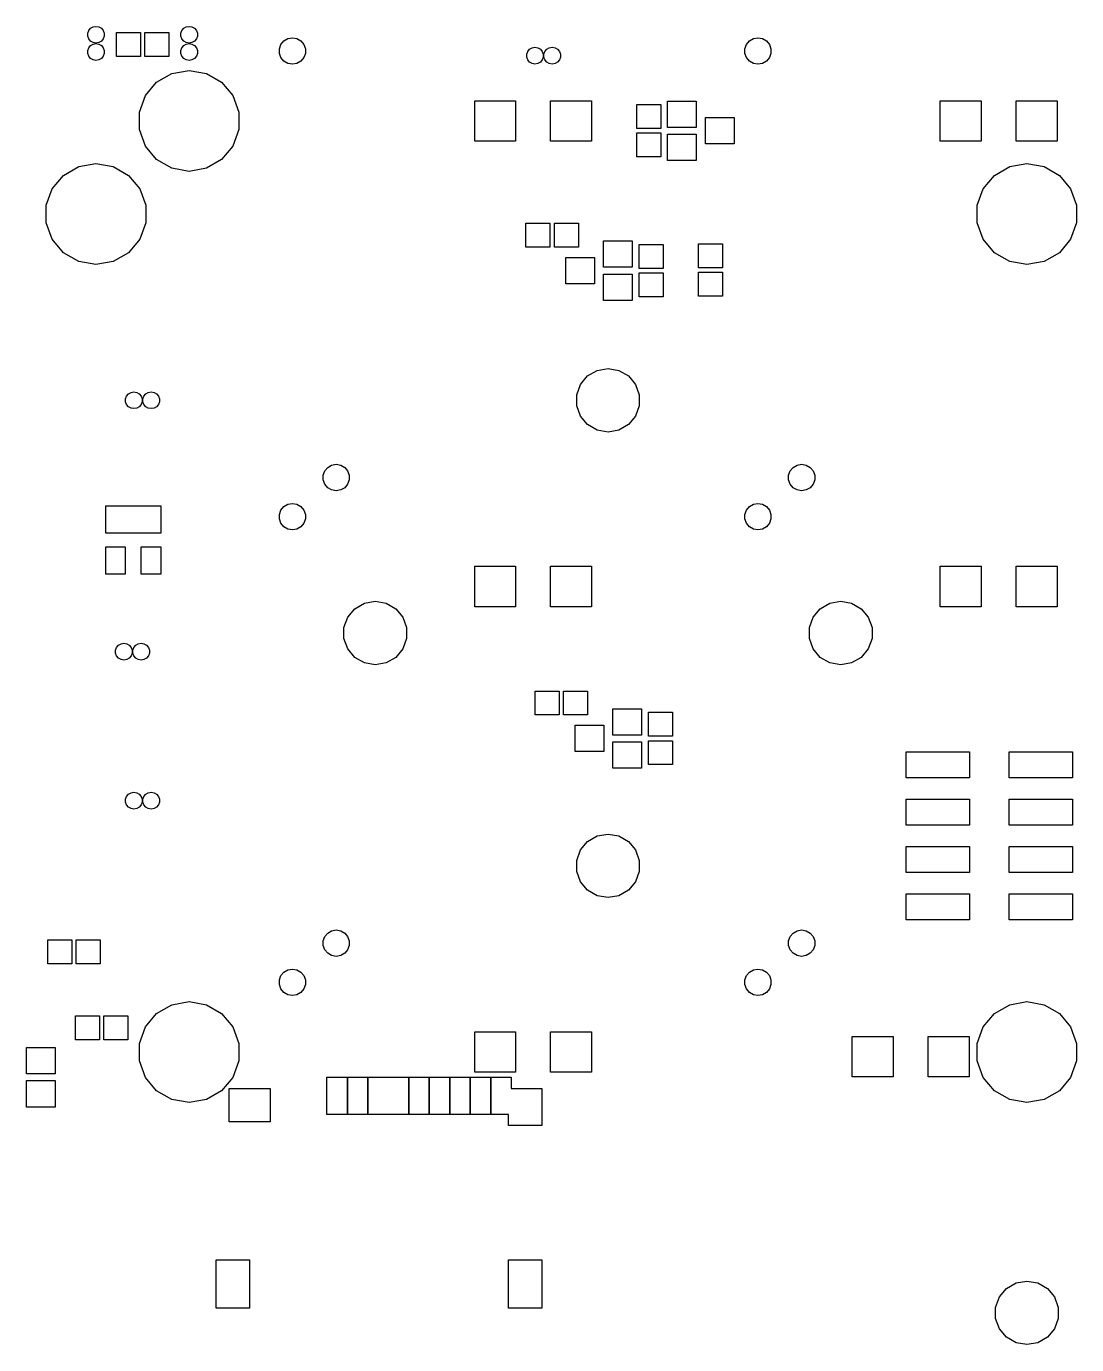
# Model space of a CAD drawing. Extents: x 0 to 100, y -163 to 0.
# Drawn here: x 43.8 to 100.2, y -163.2 to -92.4 of the extents above; entities that cross this region are included whole.
import ezdxf

# ---------------------------------------------------------------- set-up
doc = ezdxf.new("R2010")
doc.units = 0
doc.header["$MEASUREMENT"] = 0
doc.layers.add('BLACK', color=7, linetype='CONTINUOUS')

msp = doc.modelspace()

# ---------------------------------------------------------------- linework, layer by layer
at = {"layer": 'Black'}
for p, q in [((47.0562, -92.7972), (47.1097, -92.6501)), ((47.1097, -92.6501), (47.2103, -92.5302)), ((47.2103, -92.5302), (47.3459, -92.452)), ((47.3459, -92.452), (47.5, -92.4248)), ((47.5, -92.4248), (47.6541, -92.452)), ((47.6541, -92.452), (47.7897, -92.5302)), ((47.7897, -92.5302), (47.8903, -92.6501)), ((47.8903, -92.6501), (47.9438, -92.7972)), ((52.0562, -92.7972), (52.1097, -92.6501)), ((52.1097, -92.6501), (52.2103, -92.5302)), ((52.2103, -92.5302), (52.3459, -92.452)), ((52.3459, -92.452), (52.5, -92.4248)), ((52.5, -92.4248), (52.6541, -92.452)), ((52.6541, -92.452), (52.7897, -92.5302)), ((52.7897, -92.5302), (52.8903, -92.6501)), ((52.8903, -92.6501), (52.9438, -92.7972)), ((47.0562, -92.9537), (47.0562, -92.7972)), ((47.1097, -93.1007), (47.0562, -92.9537)), ((47.2103, -93.2206), (47.1097, -93.1007)), ((47.3459, -93.2989), (47.2103, -93.2206)), ((47.2103, -93.4548), (47.3459, -93.3765)), ((47.5, -93.3261), (47.3459, -93.2989)), ((47.3459, -93.3765), (47.5, -93.3493)), ((47.6541, -93.2989), (47.5, -93.3261)), ((47.5, -93.3493), (47.6541, -93.3765)), ((47.7897, -93.2206), (47.6541, -93.2989)), ((47.6541, -93.3765), (47.7897, -93.4548)), ((47.8903, -93.1007), (47.7897, -93.2206)), ((47.9438, -92.9537), (47.8903, -93.1007)), ((47.9438, -92.7972), (47.9438, -92.9537)), ((48.5935, -94.0445), (48.5935, -92.7555)), ((48.5935, -92.7555), (49.8825, -92.7555)), ((49.8825, -92.7555), (49.8825, -94.0445)), ((50.1175, -94.0445), (50.1175, -92.7555)), ((50.1175, -92.7555), (51.4065, -92.7555)), ((51.4065, -92.7555), (51.4065, -94.0445)), ((52.0562, -92.9537), (52.0562, -92.7972)), ((52.1097, -93.1007), (52.0562, -92.9537)), ((52.2103, -93.2206), (52.1097, -93.1007)), ((52.3459, -93.2989), (52.2103, -93.2206)), ((52.2103, -93.4548), (52.3459, -93.3765)), ((52.5, -93.3261), (52.3459, -93.2989)), ((52.3459, -93.3765), (52.5, -93.3493)), ((52.6541, -93.2989), (52.5, -93.3261)), ((52.5, -93.3493), (52.6541, -93.3765)), ((52.7897, -93.2206), (52.6541, -93.2989)), ((52.6541, -93.3765), (52.7897, -93.4548)), ((52.8903, -93.1007), (52.7897, -93.2206)), ((52.9438, -92.9537), (52.8903, -93.1007)), ((52.9438, -92.7972), (52.9438, -92.9537)), ((57.3501, -93.6266), (57.4345, -93.3946)), ((57.4345, -93.3946), (57.5932, -93.2056)), ((57.5932, -93.2056), (57.8069, -93.0822)), ((57.8069, -93.0822), (58.05, -93.0393)), ((58.05, -93.0393), (58.2931, -93.0822)), ((58.2931, -93.0822), (58.5068, -93.2056)), ((58.5068, -93.2056), (58.6655, -93.3946)), ((58.6655, -93.3946), (58.7499, -93.6266)), ((82.3501, -93.6266), (82.4345, -93.3946)), ((82.4345, -93.3946), (82.5932, -93.2056)), ((82.5932, -93.2056), (82.8069, -93.0822)), ((82.8069, -93.0822), (83.05, -93.0393)), ((83.05, -93.0393), (83.2931, -93.0822)), ((83.2931, -93.0822), (83.5068, -93.2056)), ((83.5068, -93.2056), (83.6655, -93.3946)), ((83.6655, -93.3946), (83.7499, -93.6266)), ((47.0562, -93.7217), (47.1097, -93.5747)), ((47.0562, -93.8782), (47.0562, -93.7217)), ((47.1097, -94.0253), (47.0562, -93.8782)), ((47.1097, -93.5747), (47.2103, -93.4548)), ((47.2103, -94.1452), (47.1097, -94.0253)), ((47.7897, -93.4548), (47.8903, -93.5747)), ((47.8903, -94.0253), (47.7897, -94.1452)), ((47.8903, -93.5747), (47.9438, -93.7217)), ((47.9438, -93.8782), (47.8903, -94.0253)), ((47.9438, -93.7217), (47.9438, -93.8782)), ((49.8825, -94.0445), (48.5935, -94.0445)), ((51.4065, -94.0445), (50.1175, -94.0445)), ((52.0562, -93.7217), (52.1097, -93.5747)), ((52.0562, -93.8782), (52.0562, -93.7217)), ((52.1097, -94.0253), (52.0562, -93.8782)), ((52.1097, -93.5747), (52.2103, -93.4548)), ((52.2103, -94.1452), (52.1097, -94.0253)), ((52.7897, -93.4548), (52.8903, -93.5747)), ((52.8903, -94.0253), (52.7897, -94.1452)), ((52.8903, -93.5747), (52.9438, -93.7217)), ((52.9438, -93.8782), (52.8903, -94.0253)), ((52.9438, -93.7217), (52.9438, -93.8782)), ((57.3501, -93.8734), (57.3501, -93.6266)), ((57.4345, -94.1054), (57.3501, -93.8734)), ((57.5932, -94.2944), (57.4345, -94.1054)), ((58.6655, -94.1054), (58.5068, -94.2944)), ((58.7499, -93.8734), (58.6655, -94.1054)), ((58.7499, -93.6266), (58.7499, -93.8734)), ((70.6316, -93.9217), (70.6852, -93.7747)), ((70.6316, -94.0783), (70.6316, -93.9217)), ((70.6852, -94.2253), (70.6316, -94.0783)), ((70.6852, -93.7747), (70.7858, -93.6548)), ((70.7858, -93.6548), (70.9213, -93.5765)), ((70.9213, -93.5765), (71.0754, -93.5494)), ((71.0754, -93.5494), (71.2295, -93.5765)), ((71.2295, -93.5765), (71.3651, -93.6548)), ((71.3651, -93.6548), (71.4657, -93.7747)), ((71.4657, -93.7747), (71.5192, -93.9217)), ((71.5192, -94.0783), (71.4657, -94.2253)), ((71.5192, -93.9217), (71.5192, -94.0783)), ((71.5562, -93.9217), (71.6097, -93.7747)), ((71.5562, -94.0783), (71.5562, -93.9217)), ((71.6097, -94.2253), (71.5562, -94.0783)), ((71.6097, -93.7747), (71.7103, -93.6548)), ((71.7103, -93.6548), (71.8459, -93.5765)), ((71.8459, -93.5765), (72, -93.5494)), ((72, -93.5494), (72.1541, -93.5765)), ((72.1541, -93.5765), (72.2896, -93.6548)), ((72.2896, -93.6548), (72.3902, -93.7747)), ((72.3902, -93.7747), (72.4438, -93.9217)), ((72.4438, -94.0783), (72.3902, -94.2253)), ((72.4438, -93.9217), (72.4438, -94.0783)), ((82.3501, -93.8734), (82.3501, -93.6266)), ((82.4345, -94.1054), (82.3501, -93.8734)), ((82.5932, -94.2944), (82.4345, -94.1054)), ((83.6655, -94.1054), (83.5068, -94.2944)), ((83.7499, -93.8734), (83.6655, -94.1054)), ((83.7499, -93.6266), (83.7499, -93.8734)), ((47.3459, -94.2234), (47.2103, -94.1452)), ((47.5, -94.2506), (47.3459, -94.2234)), ((47.6541, -94.2234), (47.5, -94.2506)), ((47.7897, -94.1452), (47.6541, -94.2234)), ((51.573, -94.9531), (52.5, -94.7897)), ((52.3459, -94.2234), (52.2103, -94.1452)), ((52.5, -94.2506), (52.3459, -94.2234)), ((52.6541, -94.2234), (52.5, -94.2506)), ((52.5, -94.7897), (53.427, -94.9531)), ((52.7897, -94.1452), (52.6541, -94.2234)), ((57.8069, -94.4178), (57.5932, -94.2944)), ((58.05, -94.4607), (57.8069, -94.4178)), ((58.2931, -94.4178), (58.05, -94.4607)), ((58.5068, -94.2944), (58.2931, -94.4178)), ((70.7858, -94.3452), (70.6852, -94.2253)), ((70.9213, -94.4235), (70.7858, -94.3452)), ((71.0754, -94.4506), (70.9213, -94.4235)), ((71.2295, -94.4235), (71.0754, -94.4506)), ((71.3651, -94.3452), (71.2295, -94.4235)), ((71.4657, -94.2253), (71.3651, -94.3452)), ((71.7103, -94.3452), (71.6097, -94.2253)), ((71.8459, -94.4235), (71.7103, -94.3452)), ((72, -94.4506), (71.8459, -94.4235)), ((72.1541, -94.4235), (72, -94.4506)), ((72.2896, -94.3452), (72.1541, -94.4235)), ((72.3902, -94.2253), (72.2896, -94.3452)), ((82.8069, -94.4178), (82.5932, -94.2944)), ((83.05, -94.4607), (82.8069, -94.4178)), ((83.2931, -94.4178), (83.05, -94.4607)), ((83.5068, -94.2944), (83.2931, -94.4178)), ((50.1528, -96.1448), (50.7578, -95.4238)), ((50.7578, -95.4238), (51.573, -94.9531)), ((53.427, -94.9531), (54.2422, -95.4238)), ((54.2422, -95.4238), (54.8472, -96.1448)), ((49.8309, -97.0294), (50.1528, -96.1448)), ((54.8472, -96.1448), (55.1691, -97.0294)), ((67.8382, -98.5839), (67.8382, -96.4161)), ((67.8382, -96.4161), (70.0365, -96.4161)), ((70.0365, -96.4161), (70.0365, -98.5839)), ((71.9175, -98.5839), (71.9175, -96.4161)), ((71.9175, -96.4161), (74.1158, -96.4161)), ((74.1158, -96.4161), (74.1158, -98.5839)), ((76.5455, -97.9125), (76.5455, -96.6235)), ((76.5455, -96.6235), (77.8345, -96.6235)), ((77.8345, -96.6235), (77.8345, -97.9125)), ((78.1965, -97.849), (78.1965, -96.433)), ((78.1965, -96.433), (79.7395, -96.433)), ((79.7395, -96.433), (79.7395, -97.849)), ((92.8382, -98.5839), (92.8382, -96.4161)), ((92.8382, -96.4161), (95.0365, -96.4161)), ((95.0365, -96.4161), (95.0365, -98.5839)), ((96.9175, -98.5839), (96.9175, -96.4161)), ((96.9175, -96.4161), (99.1158, -96.4161)), ((99.1158, -96.4161), (99.1158, -98.5839)), ((49.8309, -97.9706), (49.8309, -97.0294)), ((55.1691, -97.0294), (55.1691, -97.9706)), ((80.2285, -98.738), (80.2285, -97.322)), ((80.2285, -97.322), (81.7715, -97.322)), ((81.7715, -97.322), (81.7715, -98.738)), ((50.1528, -98.8552), (49.8309, -97.9706)), ((55.1691, -97.9706), (54.8472, -98.8552)), ((77.8345, -97.9125), (76.5455, -97.9125)), ((76.5455, -99.4365), (76.5455, -98.1475)), ((76.5455, -98.1475), (77.8345, -98.1475)), ((77.8345, -98.1475), (77.8345, -99.4365)), ((79.7395, -97.849), (78.1965, -97.849)), ((78.1965, -99.627), (78.1965, -98.211)), ((78.1965, -98.211), (79.7395, -98.211)), ((79.7395, -98.211), (79.7395, -99.627)), ((50.7578, -99.5762), (50.1528, -98.8552)), ((54.8472, -98.8552), (54.2422, -99.5762)), ((70.0365, -98.5839), (67.8382, -98.5839)), ((74.1158, -98.5839), (71.9175, -98.5839)), ((81.7715, -98.738), (80.2285, -98.738)), ((95.0365, -98.5839), (92.8382, -98.5839)), ((99.1158, -98.5839), (96.9175, -98.5839)), ((46.573, -99.9531), (47.5, -99.7897)), ((47.5, -99.7897), (48.427, -99.9531)), ((51.573, -100.047), (50.7578, -99.5762)), ((54.2422, -99.5762), (53.427, -100.047)), ((77.8345, -99.4365), (76.5455, -99.4365)), ((79.7395, -99.627), (78.1965, -99.627)), ((96.573, -99.9531), (97.5, -99.7897)), ((97.5, -99.7897), (98.427, -99.9531)), ((45.1528, -101.145), (45.7578, -100.424)), ((45.7578, -100.424), (46.573, -99.9531)), ((48.427, -99.9531), (49.2422, -100.424)), ((49.2422, -100.424), (49.8472, -101.145)), ((52.5, -100.21), (51.573, -100.047)), ((53.427, -100.047), (52.5, -100.21)), ((95.1528, -101.145), (95.7578, -100.424)), ((95.7578, -100.424), (96.573, -99.9531)), ((98.427, -99.9531), (99.2422, -100.424)), ((99.2422, -100.424), (99.8472, -101.145)), ((44.8309, -102.029), (45.1528, -101.145)), ((49.8472, -101.145), (50.1691, -102.029)), ((94.8309, -102.029), (95.1528, -101.145)), ((99.8472, -101.145), (100.169, -102.029)), ((44.8309, -102.971), (44.8309, -102.029)), ((50.1691, -102.029), (50.1691, -102.971)), ((94.8309, -102.971), (94.8309, -102.029)), ((100.169, -102.029), (100.169, -102.971)), ((45.1528, -103.855), (44.8309, -102.971)), ((50.1691, -102.971), (49.8472, -103.855)), ((70.5935, -104.279), (70.5935, -102.99)), ((70.5935, -102.99), (71.8825, -102.99)), ((71.8825, -102.99), (71.8825, -104.279)), ((72.1175, -104.279), (72.1175, -102.99)), ((72.1175, -102.99), (73.4065, -102.99)), ((73.4065, -102.99), (73.4065, -104.279)), ((95.1528, -103.855), (94.8309, -102.971)), ((100.169, -102.971), (99.8472, -103.855)), ((45.7578, -104.576), (45.1528, -103.855)), ((49.8472, -103.855), (49.2422, -104.576)), ((74.7605, -105.359), (74.7605, -103.943)), ((74.7605, -103.943), (76.3035, -103.943)), ((76.3035, -103.943), (76.3035, -105.359)), ((95.7578, -104.576), (95.1528, -103.855)), ((99.8472, -103.855), (99.2422, -104.576)), ((46.573, -105.047), (45.7578, -104.576)), ((49.2422, -104.576), (48.427, -105.047)), ((71.8825, -104.279), (70.5935, -104.279)), ((73.4065, -104.279), (72.1175, -104.279)), ((76.6655, -105.422), (76.6655, -104.133)), ((76.6655, -104.133), (77.9545, -104.133)), ((77.9545, -104.133), (77.9545, -105.422)), ((79.8555, -105.382), (79.8555, -104.093)), ((79.8555, -104.093), (81.1445, -104.093)), ((81.1445, -104.093), (81.1445, -105.382)), ((96.573, -105.047), (95.7578, -104.576)), ((99.2422, -104.576), (98.427, -105.047)), ((47.5, -105.21), (46.573, -105.047)), ((48.427, -105.047), (47.5, -105.21)), ((72.7285, -106.248), (72.7285, -104.832)), ((72.7285, -104.832), (74.2715, -104.832)), ((74.2715, -104.832), (74.2715, -106.248)), ((76.3035, -105.359), (74.7605, -105.359)), ((77.9545, -105.422), (76.6655, -105.422)), ((81.1445, -105.382), (79.8555, -105.382)), ((97.5, -105.21), (96.573, -105.047)), ((98.427, -105.047), (97.5, -105.21)), ((74.7605, -107.137), (74.7605, -105.721)), ((74.7605, -105.721), (76.3035, -105.721)), ((76.3035, -105.721), (76.3035, -107.137)), ((76.6655, -106.947), (76.6655, -105.657)), ((76.6655, -105.657), (77.9545, -105.657)), ((77.9545, -105.657), (77.9545, -106.947)), ((79.8555, -106.906), (79.8555, -105.617)), ((79.8555, -105.617), (81.1445, -105.617)), ((81.1445, -105.617), (81.1445, -106.906)), ((74.2715, -106.248), (72.7285, -106.248)), ((76.3035, -107.137), (74.7605, -107.137)), ((77.9545, -106.947), (76.6655, -106.947)), ((81.1445, -106.906), (79.8555, -106.906)), ((73.9031, -111.193), (74.4163, -110.896)), ((74.4163, -110.896), (75, -110.794)), ((75, -110.794), (75.5837, -110.896)), ((75.5837, -110.896), (76.0969, -111.193)), ((73.3194, -112.204), (73.5221, -111.647)), ((73.5221, -111.647), (73.9031, -111.193)), ((76.0969, -111.193), (76.4779, -111.647)), ((76.4779, -111.647), (76.6806, -112.204)), ((49.0939, -112.422), (49.1475, -112.275)), ((49.0939, -112.578), (49.0939, -112.422)), ((49.1475, -112.275), (49.2481, -112.155)), ((49.2481, -112.155), (49.3836, -112.077)), ((49.3836, -112.077), (49.5377, -112.049)), ((49.5377, -112.049), (49.6918, -112.077)), ((49.6918, -112.077), (49.8274, -112.155)), ((49.8274, -112.155), (49.928, -112.275)), ((49.928, -112.275), (49.9815, -112.422)), ((49.9815, -112.422), (49.9815, -112.578)), ((50.0185, -112.422), (50.072, -112.275)), ((50.0185, -112.578), (50.0185, -112.422)), ((50.072, -112.275), (50.1726, -112.155)), ((50.1726, -112.155), (50.3082, -112.077)), ((50.3082, -112.077), (50.4623, -112.049)), ((50.4623, -112.049), (50.6164, -112.077)), ((50.6164, -112.077), (50.7519, -112.155)), ((50.7519, -112.155), (50.8525, -112.275)), ((50.8525, -112.275), (50.9061, -112.422)), ((50.9061, -112.422), (50.9061, -112.578)), ((73.3194, -112.796), (73.3194, -112.204)), ((76.6806, -112.204), (76.6806, -112.796)), ((49.1475, -112.725), (49.0939, -112.578)), ((49.2481, -112.845), (49.1475, -112.725)), ((49.3836, -112.923), (49.2481, -112.845)), ((49.5377, -112.951), (49.3836, -112.923)), ((49.6918, -112.923), (49.5377, -112.951)), ((49.8274, -112.845), (49.6918, -112.923)), ((49.928, -112.725), (49.8274, -112.845)), ((49.9815, -112.578), (49.928, -112.725)), ((50.072, -112.725), (50.0185, -112.578)), ((50.1726, -112.845), (50.072, -112.725)), ((50.3082, -112.923), (50.1726, -112.845)), ((50.4623, -112.951), (50.3082, -112.923)), ((50.6164, -112.923), (50.4623, -112.951)), ((50.7519, -112.845), (50.6164, -112.923)), ((50.8525, -112.725), (50.7519, -112.845)), ((50.9061, -112.578), (50.8525, -112.725)), ((73.5221, -113.353), (73.3194, -112.796)), ((76.6806, -112.796), (76.4779, -113.353)), ((73.9031, -113.807), (73.5221, -113.353)), ((74.4163, -114.104), (73.9031, -113.807)), ((76.0969, -113.807), (75.5837, -114.104)), ((76.4779, -113.353), (76.0969, -113.807)), ((75, -114.206), (74.4163, -114.104)), ((75.5837, -114.104), (75, -114.206)), ((59.9432, -116.106), (60.1569, -115.982)), ((60.1569, -115.982), (60.4, -115.939)), ((60.4, -115.939), (60.6431, -115.982)), ((60.6431, -115.982), (60.8568, -116.106)), ((84.9432, -116.106), (85.1569, -115.982)), ((85.1569, -115.982), (85.4, -115.939)), ((85.4, -115.939), (85.6431, -115.982)), ((85.6431, -115.982), (85.8568, -116.106)), ((59.7001, -116.527), (59.7845, -116.295)), ((59.7001, -116.773), (59.7001, -116.527)), ((59.7845, -117.005), (59.7001, -116.773)), ((59.7845, -116.295), (59.9432, -116.106)), ((60.8568, -116.106), (61.0155, -116.295)), ((61.0155, -116.295), (61.0999, -116.527)), ((61.0999, -116.773), (61.0155, -117.005)), ((61.0999, -116.527), (61.0999, -116.773)), ((84.7001, -116.527), (84.7845, -116.295)), ((84.7001, -116.773), (84.7001, -116.527)), ((84.7845, -117.005), (84.7001, -116.773)), ((84.7845, -116.295), (84.9432, -116.106)), ((85.8568, -116.106), (86.0155, -116.295)), ((86.0155, -116.295), (86.0999, -116.527)), ((86.0999, -116.773), (86.0155, -117.005)), ((86.0999, -116.527), (86.0999, -116.773)), ((59.9432, -117.194), (59.7845, -117.005)), ((60.1569, -117.318), (59.9432, -117.194)), ((60.4, -117.361), (60.1569, -117.318)), ((60.6431, -117.318), (60.4, -117.361)), ((60.8568, -117.194), (60.6431, -117.318)), ((61.0155, -117.005), (60.8568, -117.194)), ((84.9432, -117.194), (84.7845, -117.005)), ((85.1569, -117.318), (84.9432, -117.194)), ((85.4, -117.361), (85.1569, -117.318)), ((85.6431, -117.318), (85.4, -117.361)), ((85.8568, -117.194), (85.6431, -117.318)), ((86.0155, -117.005), (85.8568, -117.194)), ((48.025, -119.63), (48.025, -118.17)), ((48.025, -118.17), (49.075, -118.17)), ((49.075, -118.17), (50.025, -118.17)), ((50.025, -118.17), (50.975, -118.17)), ((50.975, -118.17), (50.975, -119.63)), ((57.5932, -118.206), (57.8069, -118.082)), ((57.8069, -118.082), (58.05, -118.039)), ((58.05, -118.039), (58.2931, -118.082)), ((58.2931, -118.082), (58.5068, -118.206)), ((82.5932, -118.206), (82.8069, -118.082)), ((82.8069, -118.082), (83.05, -118.039)), ((83.05, -118.039), (83.2931, -118.082)), ((83.2931, -118.082), (83.5068, -118.206)), ((57.3501, -118.627), (57.4345, -118.395)), ((57.3501, -118.873), (57.3501, -118.627)), ((57.4345, -119.105), (57.3501, -118.873)), ((57.4345, -118.395), (57.5932, -118.206)), ((58.5068, -118.206), (58.6655, -118.395)), ((58.6655, -118.395), (58.7499, -118.627)), ((58.7499, -118.873), (58.6655, -119.105)), ((58.7499, -118.627), (58.7499, -118.873)), ((82.3501, -118.627), (82.4345, -118.395)), ((82.3501, -118.873), (82.3501, -118.627)), ((82.4345, -119.105), (82.3501, -118.873)), ((82.4345, -118.395), (82.5932, -118.206)), ((83.5068, -118.206), (83.6655, -118.395)), ((83.6655, -118.395), (83.7499, -118.627)), ((83.7499, -118.873), (83.6655, -119.105)), ((83.7499, -118.627), (83.7499, -118.873)), ((57.5932, -119.294), (57.4345, -119.105)), ((57.8069, -119.418), (57.5932, -119.294)), ((58.05, -119.461), (57.8069, -119.418)), ((58.2931, -119.418), (58.05, -119.461)), ((58.5068, -119.294), (58.2931, -119.418)), ((58.6655, -119.105), (58.5068, -119.294)), ((82.5932, -119.294), (82.4345, -119.105)), ((82.8069, -119.418), (82.5932, -119.294)), ((83.05, -119.461), (82.8069, -119.418)), ((83.2931, -119.418), (83.05, -119.461)), ((83.5068, -119.294), (83.2931, -119.418)), ((83.6655, -119.105), (83.5068, -119.294)), ((48.975, -119.63), (48.025, -119.63)), ((49.925, -119.63), (48.975, -119.63)), ((50.975, -119.63), (49.925, -119.63)), ((48.025, -121.83), (48.025, -120.37)), ((48.025, -120.37), (49.075, -120.37)), ((49.075, -120.37), (49.075, -121.83)), ((49.925, -121.83), (49.925, -120.37)), ((49.925, -120.37), (50.975, -120.37)), ((50.975, -120.37), (50.975, -121.83)), ((67.8382, -123.584), (67.8382, -121.416)), ((67.8382, -121.416), (70.0365, -121.416)), ((70.0365, -121.416), (70.0365, -123.584)), ((71.9175, -123.584), (71.9175, -121.416)), ((71.9175, -121.416), (74.1158, -121.416)), ((74.1158, -121.416), (74.1158, -123.584)), ((92.8382, -123.584), (92.8382, -121.416)), ((92.8382, -121.416), (95.0365, -121.416)), ((95.0365, -121.416), (95.0365, -123.584)), ((96.9175, -123.584), (96.9175, -121.416)), ((96.9175, -121.416), (99.1158, -121.416)), ((99.1158, -121.416), (99.1158, -123.584)), ((49.075, -121.83), (48.025, -121.83)), ((50.975, -121.83), (49.925, -121.83)), ((61.0221, -124.147), (61.4031, -123.693)), ((61.4031, -123.693), (61.9163, -123.396)), ((61.9163, -123.396), (62.5, -123.294)), ((62.5, -123.294), (63.0837, -123.396)), ((63.0837, -123.396), (63.5969, -123.693)), ((63.5969, -123.693), (63.9779, -124.147)), ((70.0365, -123.584), (67.8382, -123.584)), ((74.1158, -123.584), (71.9175, -123.584)), ((86.0221, -124.147), (86.4031, -123.693)), ((86.4031, -123.693), (86.9163, -123.396)), ((86.9163, -123.396), (87.5, -123.294)), ((87.5, -123.294), (88.0837, -123.396)), ((88.0837, -123.396), (88.5969, -123.693)), ((88.5969, -123.693), (88.9779, -124.147)), ((95.0365, -123.584), (92.8382, -123.584)), ((99.1158, -123.584), (96.9175, -123.584)), ((60.8194, -124.704), (61.0221, -124.147)), ((63.9779, -124.147), (64.1806, -124.704)), ((85.8194, -124.704), (86.0221, -124.147)), ((88.9779, -124.147), (89.1806, -124.704)), ((60.8194, -125.296), (60.8194, -124.704)), ((64.1806, -124.704), (64.1806, -125.296)), ((85.8194, -125.296), (85.8194, -124.704)), ((89.1806, -124.704), (89.1806, -125.296)), ((48.5562, -125.922), (48.6098, -125.775)), ((48.5562, -126.078), (48.5562, -125.922)), ((48.6098, -125.775), (48.7104, -125.655)), ((48.7104, -125.655), (48.8459, -125.577)), ((48.8459, -125.577), (49, -125.549)), ((49, -125.549), (49.1541, -125.577)), ((49.1541, -125.577), (49.2897, -125.655)), ((49.2897, -125.655), (49.3903, -125.775)), ((49.3903, -125.775), (49.4438, -125.922)), ((49.4438, -125.922), (49.4438, -126.078)), ((49.4808, -125.922), (49.5343, -125.775)), ((49.4808, -126.078), (49.4808, -125.922)), ((49.5343, -125.775), (49.6349, -125.655)), ((49.6349, -125.655), (49.7705, -125.577)), ((49.7705, -125.577), (49.9246, -125.549)), ((49.9246, -125.549), (50.0787, -125.577)), ((50.0787, -125.577), (50.2142, -125.655)), ((50.2142, -125.655), (50.3148, -125.775)), ((50.3148, -125.775), (50.3684, -125.922)), ((50.3684, -125.922), (50.3684, -126.078)), ((61.0221, -125.853), (60.8194, -125.296)), ((61.4031, -126.307), (61.0221, -125.853)), ((63.9779, -125.853), (63.5969, -126.307)), ((64.1806, -125.296), (63.9779, -125.853)), ((86.0221, -125.853), (85.8194, -125.296)), ((86.4031, -126.307), (86.0221, -125.853)), ((88.9779, -125.853), (88.5969, -126.307)), ((89.1806, -125.296), (88.9779, -125.853)), ((48.6098, -126.225), (48.5562, -126.078)), ((48.7104, -126.345), (48.6098, -126.225)), ((48.8459, -126.423), (48.7104, -126.345)), ((49, -126.451), (48.8459, -126.423)), ((49.1541, -126.423), (49, -126.451)), ((49.2897, -126.345), (49.1541, -126.423)), ((49.3903, -126.225), (49.2897, -126.345)), ((49.4438, -126.078), (49.3903, -126.225)), ((49.5343, -126.225), (49.4808, -126.078)), ((49.6349, -126.345), (49.5343, -126.225)), ((49.7705, -126.423), (49.6349, -126.345)), ((49.9246, -126.451), (49.7705, -126.423)), ((50.0787, -126.423), (49.9246, -126.451)), ((50.2142, -126.345), (50.0787, -126.423)), ((50.3148, -126.225), (50.2142, -126.345)), ((50.3684, -126.078), (50.3148, -126.225)), ((61.9163, -126.604), (61.4031, -126.307)), ((62.5, -126.706), (61.9163, -126.604)), ((63.0837, -126.604), (62.5, -126.706)), ((63.5969, -126.307), (63.0837, -126.604)), ((86.9163, -126.604), (86.4031, -126.307)), ((87.5, -126.706), (86.9163, -126.604)), ((88.0837, -126.604), (87.5, -126.706)), ((88.5969, -126.307), (88.0837, -126.604)), ((71.0935, -129.399), (71.0935, -128.111)), ((71.0935, -128.111), (72.3825, -128.111)), ((72.3825, -128.111), (72.3825, -129.399)), ((72.6175, -129.399), (72.6175, -128.111)), ((72.6175, -128.111), (73.9065, -128.111)), ((73.9065, -128.111), (73.9065, -129.399)), ((72.3825, -129.399), (71.0935, -129.399)), ((73.9065, -129.399), (72.6175, -129.399)), ((75.2605, -130.479), (75.2605, -129.063)), ((75.2605, -129.063), (76.8035, -129.063)), ((76.8035, -129.063), (76.8035, -130.479)), ((77.1655, -130.542), (77.1655, -129.254)), ((77.1655, -129.254), (78.4545, -129.254)), ((78.4545, -129.254), (78.4545, -130.542)), ((73.2285, -131.368), (73.2285, -129.952)), ((73.2285, -129.952), (74.7715, -129.952)), ((74.7715, -129.952), (74.7715, -131.368)), ((76.8035, -130.479), (75.2605, -130.479)), ((75.2605, -132.257), (75.2605, -130.841)), ((75.2605, -130.841), (76.8035, -130.841)), ((76.8035, -130.841), (76.8035, -132.257)), ((78.4545, -130.542), (77.1655, -130.542)), ((77.1655, -132.066), (77.1655, -130.778)), ((77.1655, -130.778), (78.4545, -130.778)), ((78.4545, -130.778), (78.4545, -132.066)), ((74.7715, -131.368), (73.2285, -131.368)), ((91.01, -132.78), (91.01, -131.38)), ((91.01, -131.38), (94.41, -131.38)), ((94.41, -131.38), (94.41, -132.78)), ((96.55, -132.78), (96.55, -131.38)), ((96.55, -131.38), (99.95, -131.38)), ((99.95, -131.38), (99.95, -132.78)), ((76.8035, -132.257), (75.2605, -132.257)), ((78.4545, -132.066), (77.1655, -132.066)), ((94.41, -132.78), (91.01, -132.78)), ((99.95, -132.78), (96.55, -132.78)), ((49.0939, -133.922), (49.1475, -133.775)), ((49.1475, -133.775), (49.2481, -133.655)), ((49.2481, -133.655), (49.3836, -133.577)), ((49.3836, -133.577), (49.5377, -133.549)), ((49.5377, -133.549), (49.6918, -133.577)), ((49.6918, -133.577), (49.8274, -133.655)), ((49.8274, -133.655), (49.928, -133.775)), ((49.928, -133.775), (49.9815, -133.922)), ((50.0185, -133.922), (50.072, -133.775)), ((50.072, -133.775), (50.1726, -133.655)), ((50.1726, -133.655), (50.3082, -133.577)), ((50.3082, -133.577), (50.4623, -133.549)), ((50.4623, -133.549), (50.6164, -133.577)), ((50.6164, -133.577), (50.7519, -133.655)), ((50.7519, -133.655), (50.8525, -133.775)), ((50.8525, -133.775), (50.9061, -133.922)), ((49.0939, -134.078), (49.0939, -133.922)), ((49.1475, -134.225), (49.0939, -134.078)), ((49.2481, -134.345), (49.1475, -134.225)), ((49.3836, -134.423), (49.2481, -134.345)), ((49.5377, -134.451), (49.3836, -134.423)), ((49.6918, -134.423), (49.5377, -134.451)), ((49.8274, -134.345), (49.6918, -134.423)), ((49.928, -134.225), (49.8274, -134.345)), ((49.9815, -134.078), (49.928, -134.225)), ((49.9815, -133.922), (49.9815, -134.078)), ((50.0185, -134.078), (50.0185, -133.922)), ((50.072, -134.225), (50.0185, -134.078)), ((50.1726, -134.345), (50.072, -134.225)), ((50.3082, -134.423), (50.1726, -134.345)), ((50.4623, -134.451), (50.3082, -134.423)), ((50.6164, -134.423), (50.4623, -134.451)), ((50.7519, -134.345), (50.6164, -134.423)), ((50.8525, -134.225), (50.7519, -134.345)), ((50.9061, -134.078), (50.8525, -134.225)), ((50.9061, -133.922), (50.9061, -134.078)), ((91.01, -135.32), (91.01, -133.92)), ((91.01, -133.92), (94.41, -133.92)), ((94.41, -133.92), (94.41, -135.32)), ((96.55, -135.32), (96.55, -133.92)), ((96.55, -133.92), (99.95, -133.92)), ((99.95, -133.92), (99.95, -135.32)), ((73.9031, -136.193), (74.4163, -135.896)), ((74.4163, -135.896), (75, -135.794)), ((75, -135.794), (75.5837, -135.896)), ((75.5837, -135.896), (76.0969, -136.193)), ((94.41, -135.32), (91.01, -135.32)), ((99.95, -135.32), (96.55, -135.32)), ((73.5221, -136.647), (73.9031, -136.193)), ((76.0969, -136.193), (76.4779, -136.647)), ((91.01, -137.86), (91.01, -136.46)), ((91.01, -136.46), (94.41, -136.46)), ((94.41, -136.46), (94.41, -137.86)), ((96.55, -137.86), (96.55, -136.46)), ((96.55, -136.46), (99.95, -136.46)), ((99.95, -136.46), (99.95, -137.86)), ((73.3194, -137.204), (73.5221, -136.647)), ((73.3194, -137.796), (73.3194, -137.204)), ((76.4779, -136.647), (76.6806, -137.204)), ((76.6806, -137.204), (76.6806, -137.796)), ((73.5221, -138.353), (73.3194, -137.796)), ((76.6806, -137.796), (76.4779, -138.353)), ((94.41, -137.86), (91.01, -137.86)), ((99.95, -137.86), (96.55, -137.86)), ((73.9031, -138.807), (73.5221, -138.353)), ((76.4779, -138.353), (76.0969, -138.807)), ((74.4163, -139.104), (73.9031, -138.807)), ((75, -139.206), (74.4163, -139.104)), ((75.5837, -139.104), (75, -139.206)), ((76.0969, -138.807), (75.5837, -139.104)), ((91.01, -140.4), (91.01, -139)), ((91.01, -139), (94.41, -139)), ((94.41, -139), (94.41, -140.4)), ((96.55, -140.4), (96.55, -139)), ((96.55, -139), (99.95, -139)), ((99.95, -139), (99.95, -140.4)), ((94.41, -140.4), (91.01, -140.4)), ((99.95, -140.4), (96.55, -140.4)), ((44.9135, -142.755), (44.9135, -141.465)), ((44.9135, -141.465), (46.2025, -141.465)), ((46.2025, -141.465), (46.2025, -142.755)), ((46.4375, -142.755), (46.4375, -141.465)), ((46.4375, -141.465), (47.7265, -141.465)), ((47.7265, -141.465), (47.7265, -142.755)), ((59.7001, -141.527), (59.7845, -141.295)), ((59.7001, -141.773), (59.7001, -141.527)), ((59.7845, -141.295), (59.9432, -141.106)), ((59.9432, -141.106), (60.1569, -140.982)), ((60.1569, -140.982), (60.4, -140.939)), ((60.4, -140.939), (60.6431, -140.982)), ((60.6431, -140.982), (60.8568, -141.106)), ((60.8568, -141.106), (61.0155, -141.295)), ((61.0155, -141.295), (61.0999, -141.527)), ((61.0999, -141.527), (61.0999, -141.773)), ((84.7001, -141.527), (84.7845, -141.295)), ((84.7001, -141.773), (84.7001, -141.527)), ((84.7845, -141.295), (84.9432, -141.106)), ((84.9432, -141.106), (85.1569, -140.982)), ((85.1569, -140.982), (85.4, -140.939)), ((85.4, -140.939), (85.6431, -140.982)), ((85.6431, -140.982), (85.8568, -141.106)), ((85.8568, -141.106), (86.0155, -141.295)), ((86.0155, -141.295), (86.0999, -141.527)), ((86.0999, -141.527), (86.0999, -141.773)), ((59.7845, -142.005), (59.7001, -141.773)), ((59.9432, -142.194), (59.7845, -142.005)), ((60.1569, -142.318), (59.9432, -142.194)), ((60.8568, -142.194), (60.6431, -142.318)), ((61.0155, -142.005), (60.8568, -142.194)), ((61.0999, -141.773), (61.0155, -142.005)), ((84.7845, -142.005), (84.7001, -141.773)), ((84.9432, -142.194), (84.7845, -142.005)), ((85.1569, -142.318), (84.9432, -142.194)), ((85.8568, -142.194), (85.6431, -142.318)), ((86.0155, -142.005), (85.8568, -142.194)), ((86.0999, -141.773), (86.0155, -142.005)), ((46.2025, -142.755), (44.9135, -142.755)), ((47.7265, -142.755), (46.4375, -142.755)), ((60.4, -142.361), (60.1569, -142.318)), ((60.6431, -142.318), (60.4, -142.361)), ((85.4, -142.361), (85.1569, -142.318)), ((85.6431, -142.318), (85.4, -142.361)), ((57.3501, -143.627), (57.4345, -143.395)), ((57.3501, -143.873), (57.3501, -143.627)), ((57.4345, -143.395), (57.5932, -143.206)), ((57.5932, -143.206), (57.8069, -143.082)), ((57.8069, -143.082), (58.05, -143.039)), ((58.05, -143.039), (58.2931, -143.082)), ((58.2931, -143.082), (58.5068, -143.206)), ((58.5068, -143.206), (58.6655, -143.395)), ((58.6655, -143.395), (58.7499, -143.627)), ((58.7499, -143.627), (58.7499, -143.873)), ((82.3501, -143.627), (82.4345, -143.395)), ((82.3501, -143.873), (82.3501, -143.627)), ((82.4345, -143.395), (82.5932, -143.206)), ((82.5932, -143.206), (82.8069, -143.082)), ((82.8069, -143.082), (83.05, -143.039)), ((83.05, -143.039), (83.2931, -143.082)), ((83.2931, -143.082), (83.5068, -143.206)), ((83.5068, -143.206), (83.6655, -143.395)), ((83.6655, -143.395), (83.7499, -143.627)), ((83.7499, -143.627), (83.7499, -143.873)), ((57.4345, -144.105), (57.3501, -143.873)), ((57.5932, -144.294), (57.4345, -144.105)), ((57.8069, -144.418), (57.5932, -144.294)), ((58.5068, -144.294), (58.2931, -144.418)), ((58.6655, -144.105), (58.5068, -144.294)), ((58.7499, -143.873), (58.6655, -144.105)), ((82.4345, -144.105), (82.3501, -143.873)), ((82.5932, -144.294), (82.4345, -144.105)), ((82.8069, -144.418), (82.5932, -144.294)), ((83.5068, -144.294), (83.2931, -144.418)), ((83.6655, -144.105), (83.5068, -144.294)), ((83.7499, -143.873), (83.6655, -144.105)), ((50.7578, -145.424), (51.573, -144.953)), ((51.573, -144.953), (52.5, -144.79)), ((52.5, -144.79), (53.427, -144.953)), ((53.427, -144.953), (54.2422, -145.424)), ((58.05, -144.461), (57.8069, -144.418)), ((58.2931, -144.418), (58.05, -144.461)), ((83.05, -144.461), (82.8069, -144.418)), ((83.2931, -144.418), (83.05, -144.461)), ((95.7578, -145.424), (96.573, -144.953)), ((96.573, -144.953), (97.5, -144.79)), ((97.5, -144.79), (98.427, -144.953)), ((98.427, -144.953), (99.2422, -145.424)), ((46.3935, -146.844), (46.3935, -145.555)), ((46.3935, -145.555), (47.6825, -145.555)), ((47.6825, -145.555), (47.6825, -146.844)), ((47.9175, -146.844), (47.9175, -145.555)), ((47.9175, -145.555), (49.2065, -145.555)), ((49.2065, -145.555), (49.2065, -146.844)), ((50.1528, -146.145), (50.7578, -145.424)), ((54.2422, -145.424), (54.8472, -146.145)), ((95.1528, -146.145), (95.7578, -145.424)), ((99.2422, -145.424), (99.8472, -146.145)), ((49.8309, -147.029), (50.1528, -146.145)), ((54.8472, -146.145), (55.1691, -147.029)), ((67.8382, -148.584), (67.8382, -146.416)), ((67.8382, -146.416), (70.0365, -146.416)), ((70.0365, -146.416), (70.0365, -148.584)), ((71.9175, -148.584), (71.9175, -146.416)), ((71.9175, -146.416), (74.1158, -146.416)), ((74.1158, -146.416), (74.1158, -148.584)), ((94.8309, -147.029), (95.1528, -146.145)), ((99.8472, -146.145), (100.169, -147.029)), ((47.6825, -146.844), (46.3935, -146.844)), ((49.2065, -146.844), (47.9175, -146.844)), ((49.8309, -147.971), (49.8309, -147.029)), ((55.1691, -147.029), (55.1691, -147.971)), ((88.1112, -148.834), (88.1112, -146.666)), ((88.1112, -146.666), (90.3095, -146.666)), ((90.3095, -146.666), (90.3095, -148.834)), ((92.1905, -148.834), (92.1905, -146.666)), ((92.1905, -146.666), (94.3888, -146.666)), ((94.3888, -146.666), (94.3888, -148.834)), ((94.8309, -147.971), (94.8309, -147.029)), ((100.169, -147.029), (100.169, -147.971)), ((43.7605, -148.669), (43.7605, -147.253)), ((43.7605, -147.253), (45.3035, -147.253)), ((45.3035, -147.253), (45.3035, -148.669)), ((50.1528, -148.855), (49.8309, -147.971)), ((55.1691, -147.971), (54.8472, -148.855)), ((70.0365, -148.584), (67.8382, -148.584)), ((74.1158, -148.584), (71.9175, -148.584)), ((95.1528, -148.855), (94.8309, -147.971)), ((100.169, -147.971), (99.8472, -148.855)), ((45.3035, -148.669), (43.7605, -148.669)), ((43.7605, -150.447), (43.7605, -149.031)), ((43.7605, -149.031), (45.3035, -149.031)), ((45.3035, -149.031), (45.3035, -150.447)), ((50.7578, -149.576), (50.1528, -148.855)), ((54.8472, -148.855), (54.2422, -149.576)), ((59.9043, -150.849), (59.9043, -148.851)), ((59.9043, -148.851), (61.0028, -148.851)), ((61.0028, -148.851), (61.0028, -150.849)), ((61.0042, -150.849), (61.0042, -148.851)), ((61.0042, -148.851), (62.1027, -148.851)), ((62.1027, -148.851), (62.1027, -150.849)), ((62.104, -148.851), (63.2025, -148.851)), ((62.104, -150.849), (62.104, -148.851)), ((63.2025, -148.851), (64.2998, -148.851)), ((64.2998, -148.851), (64.2998, -150.849)), ((64.3011, -150.849), (64.3011, -148.851)), ((64.3011, -148.851), (65.3996, -148.851)), ((65.3996, -148.851), (65.3996, -150.849)), ((65.4009, -150.849), (65.4009, -148.851)), ((65.4009, -148.851), (66.4994, -148.851)), ((66.4994, -148.851), (66.4994, -150.849)), ((66.5007, -150.849), (66.5007, -148.851)), ((66.5007, -148.851), (67.5992, -148.851)), ((67.5992, -148.851), (67.5992, -150.849)), ((67.6005, -150.849), (67.6005, -148.851)), ((67.6005, -148.851), (68.699, -148.851)), ((68.699, -148.851), (68.699, -150.849)), ((68.7004, -150.849), (68.7004, -148.851)), ((68.7004, -148.851), (69.7989, -148.851)), ((69.7989, -148.851), (69.7989, -149.451)), ((90.3095, -148.834), (88.1112, -148.834)), ((94.3888, -148.834), (92.1905, -148.834)), ((95.7578, -149.576), (95.1528, -148.855)), ((99.8472, -148.855), (99.2422, -149.576)), ((51.573, -150.047), (50.7578, -149.576)), ((52.5, -150.21), (51.573, -150.047)), ((53.427, -150.047), (52.5, -150.21)), ((54.2422, -149.576), (53.427, -150.047)), ((54.6529, -151.248), (54.6529, -149.448)), ((54.6529, -149.448), (56.8512, -149.448)), ((56.8512, -149.448), (56.8512, -151.248)), ((69.7989, -149.451), (71.4499, -149.451)), ((71.4499, -149.451), (71.4499, -151.448)), ((96.573, -150.047), (95.7578, -149.576)), ((97.5, -150.21), (96.573, -150.047)), ((98.427, -150.047), (97.5, -150.21)), ((99.2422, -149.576), (98.427, -150.047)), ((45.3035, -150.447), (43.7605, -150.447)), ((56.8512, -151.248), (54.6529, -151.248)), ((61.0028, -150.849), (59.9043, -150.849)), ((62.1027, -150.849), (61.0042, -150.849)), ((63.2013, -150.849), (62.104, -150.849)), ((64.2998, -150.849), (63.2013, -150.849)), ((65.3996, -150.849), (64.3011, -150.849)), ((66.4994, -150.849), (65.4009, -150.849)), ((67.5992, -150.849), (66.5007, -150.849)), ((68.699, -150.849), (67.6005, -150.849)), ((69.6503, -150.849), (68.7004, -150.849)), ((69.6503, -151.448), (69.6503, -150.849)), ((71.4499, -151.448), (69.6503, -151.448)), ((53.9531, -161.249), (53.9531, -158.649)), ((53.9531, -158.649), (55.7527, -158.649)), ((55.7527, -158.649), (55.7527, -161.249)), ((69.6503, -161.249), (69.6503, -158.649)), ((69.6503, -158.649), (71.4499, -158.649)), ((71.4499, -158.649), (71.4499, -161.249)), ((96.4031, -160.193), (96.9163, -159.896)), ((96.9163, -159.896), (97.5, -159.794)), ((97.5, -159.794), (98.0837, -159.896)), ((98.0837, -159.896), (98.5969, -160.193)), ((95.8194, -161.204), (96.0221, -160.647)), ((96.0221, -160.647), (96.4031, -160.193)), ((98.5969, -160.193), (98.9779, -160.647)), ((98.9779, -160.647), (99.1806, -161.204)), ((55.7527, -161.249), (53.9531, -161.249)), ((71.4499, -161.249), (69.6503, -161.249)), ((95.8194, -161.796), (95.8194, -161.204)), ((99.1806, -161.204), (99.1806, -161.796)), ((96.0221, -162.353), (95.8194, -161.796)), ((99.1806, -161.796), (98.9779, -162.353)), ((96.4031, -162.807), (96.0221, -162.353)), ((98.9779, -162.353), (98.5969, -162.807)), ((96.9163, -163.104), (96.4031, -162.807)), ((97.5, -163.206), (96.9163, -163.104)), ((98.0837, -163.104), (97.5, -163.206)), ((98.5969, -162.807), (98.0837, -163.104))]:
    msp.add_line(p, q, dxfattribs=at)

doc.saveas('drawing.dxf')
